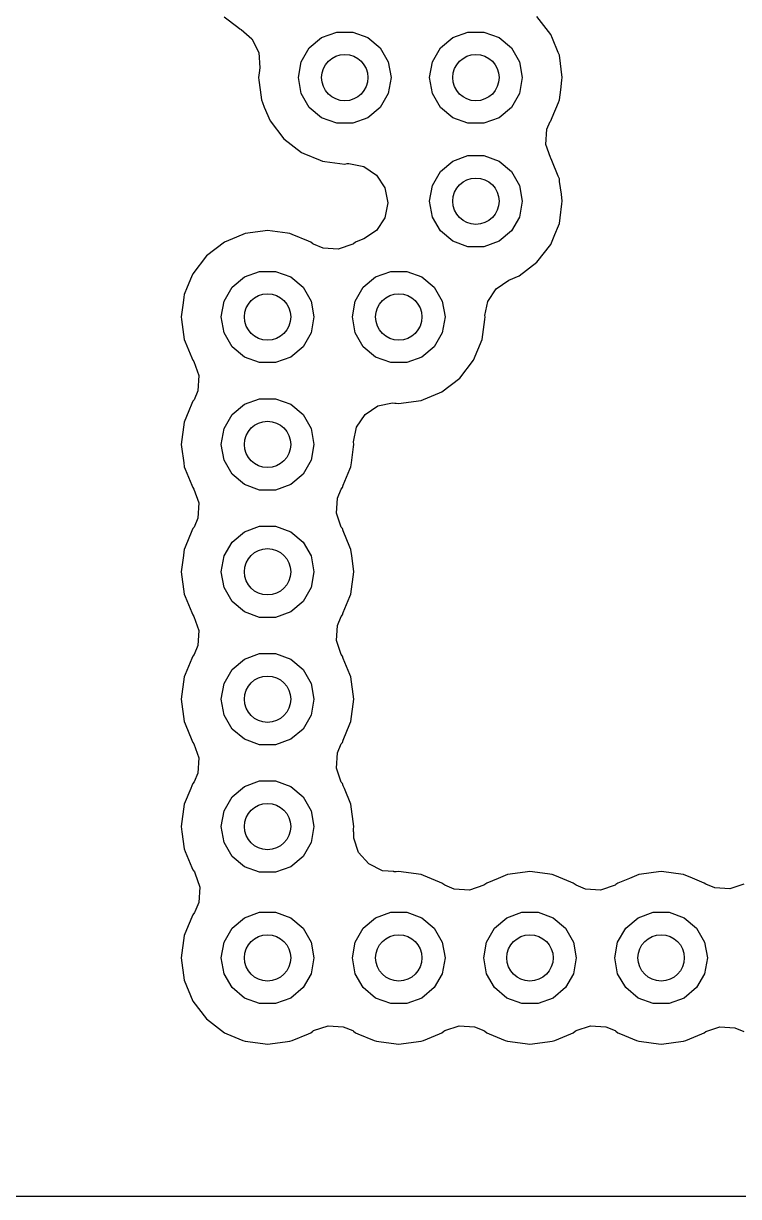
# Model space of a CAD drawing. Extents: x 0.99 to 4.24, y -7.27 to -4.02.
# Drawn here: x 1.294 to 1.4764, y -7.2734 to -6.9744 of the extents above; entities that cross this region are included whole.
import ezdxf

# ---------------------------------------------------------------- set-up
doc = ezdxf.new("R2010")
doc.units = 0
doc.header["$MEASUREMENT"] = 0
doc.layers.add('BLACK', color=7, linetype='CONTINUOUS')

msp = doc.modelspace()

# ---------------------------------------------------------------- linework, layer by layer
at = {"layer": 'BLACK', "linetype": 'CONTINUOUS'}
for p, q in [((1.34518, -6.97266), (1.34871, -6.97536)), ((1.42852, -6.97718), (1.42502, -6.97262)), ((1.34871, -6.97536), (1.34871, -6.97536)), ((1.34871, -6.97536), (1.34923, -6.97576)), ((1.34923, -6.97576), (1.34955, -6.9759)), ((1.34955, -6.9759), (1.35232, -6.97833)), ((1.37008, -6.97796), (1.37393, -6.97656)), ((1.37393, -6.97656), (1.37804, -6.97656)), ((1.37804, -6.97656), (1.38189, -6.97796)), ((1.40354, -6.97796), (1.4074, -6.97656)), ((1.4074, -6.97656), (1.4115, -6.97656)), ((1.4115, -6.97656), (1.41535, -6.97796)), ((1.35232, -6.97833), (1.35404, -6.98181)), ((1.36694, -6.9806), (1.37008, -6.97796)), ((1.38189, -6.97796), (1.38503, -6.9806)), ((1.4004, -6.9806), (1.40354, -6.97796)), ((1.41535, -6.97796), (1.4185, -6.9806)), ((1.42895, -6.97822), (1.42852, -6.97718)), ((1.43044, -6.98181), (1.42895, -6.97822)), ((1.35404, -6.98181), (1.35429, -6.98569)), ((1.36489, -6.98415), (1.36694, -6.9806)), ((1.38503, -6.9806), (1.38708, -6.98415)), ((1.39835, -6.98415), (1.4004, -6.9806)), ((1.4185, -6.9806), (1.42055, -6.98415)), ((1.43072, -6.98249), (1.43044, -6.98181)), ((1.43147, -6.98819), (1.43072, -6.98249)), ((1.35429, -6.98569), (1.35413, -6.98695)), ((1.36417, -6.98819), (1.36489, -6.98415)), ((1.38708, -6.98415), (1.3878, -6.98819)), ((1.39764, -6.98819), (1.39835, -6.98415)), ((1.42055, -6.98415), (1.42126, -6.98819)), ((1.35413, -6.98695), (1.35397, -6.98819)), ((1.35397, -6.98819), (1.35405, -6.98884)), ((1.35405, -6.98884), (1.35438, -6.9913)), ((1.36489, -6.99223), (1.36417, -6.98819)), ((1.3878, -6.98819), (1.38708, -6.99223)), ((1.39835, -6.99223), (1.39764, -6.98819)), ((1.42126, -6.98819), (1.42055, -6.99223)), ((1.43106, -6.9913), (1.43138, -6.98884)), ((1.43138, -6.98884), (1.43147, -6.98819)), ((1.35438, -6.9913), (1.35472, -6.99389)), ((1.43072, -6.99389), (1.43106, -6.9913)), ((1.35472, -6.99389), (1.35497, -6.99449)), ((1.35497, -6.99449), (1.35497, -6.99449)), ((1.35497, -6.99449), (1.35546, -6.99569)), ((1.36694, -6.99578), (1.36489, -6.99223)), ((1.38708, -6.99223), (1.38503, -6.99578)), ((1.4004, -6.99578), (1.39835, -6.99223)), ((1.42055, -6.99223), (1.4185, -6.99578)), ((1.42885, -6.99839), (1.43047, -6.99449)), ((1.43047, -6.99449), (1.43072, -6.99389)), ((1.43047, -6.99449), (1.43047, -6.99449)), ((1.35546, -6.99569), (1.35692, -6.9992)), ((1.37008, -6.99842), (1.36694, -6.99578)), ((1.38503, -6.99578), (1.38189, -6.99842)), ((1.40354, -6.99842), (1.4004, -6.99578)), ((1.4185, -6.99578), (1.41535, -6.99842)), ((1.35692, -6.9992), (1.36041, -7.00376)), ((1.37393, -6.99982), (1.37008, -6.99842)), ((1.37804, -6.99982), (1.37393, -6.99982)), ((1.38189, -6.99842), (1.37804, -6.99982)), ((1.4074, -6.99982), (1.40354, -6.99842)), ((1.4115, -6.99982), (1.4074, -6.99982)), ((1.41535, -6.99842), (1.4115, -6.99982)), ((1.42756, -7.00136), (1.42839, -6.99937)), ((1.42839, -6.99937), (1.42852, -6.9992)), ((1.42852, -6.9992), (1.42885, -6.99839)), ((1.36041, -7.00376), (1.36497, -7.00726)), ((1.42731, -7.00524), (1.42756, -7.00136)), ((1.42844, -7.00858), (1.42731, -7.00524)), ((1.36497, -7.00726), (1.36558, -7.00751)), ((1.36558, -7.00751), (1.36968, -7.00921)), ((1.36968, -7.00921), (1.36968, -7.00921)), ((1.36968, -7.00921), (1.37029, -7.00946)), ((1.37029, -7.00946), (1.37093, -7.00954)), ((1.37093, -7.00954), (1.37093, -7.00954)), ((1.37093, -7.00954), (1.3747, -7.01004)), ((1.4004, -7.01209), (1.40354, -7.00946)), ((1.40354, -7.00946), (1.4074, -7.00805)), ((1.4074, -7.00805), (1.4115, -7.00805)), ((1.4115, -7.00805), (1.41535, -7.00946)), ((1.41535, -7.00946), (1.4185, -7.01209)), ((1.42852, -7.00868), (1.42844, -7.00858)), ((1.42877, -7.00928), (1.42852, -7.00868)), ((1.43042, -7.01328), (1.42877, -7.00928)), ((1.42877, -7.00928), (1.42877, -7.00928)), ((1.3747, -7.01004), (1.37598, -7.01021)), ((1.37598, -7.01021), (1.37663, -7.01012)), ((1.37663, -7.01012), (1.37701, -7.01012)), ((1.37701, -7.01012), (1.38082, -7.01088)), ((1.38082, -7.01088), (1.38406, -7.01304)), ((1.39835, -7.01565), (1.4004, -7.01209)), ((1.4185, -7.01209), (1.42055, -7.01565)), ((1.38406, -7.01304), (1.38622, -7.01627)), ((1.39764, -7.01969), (1.39835, -7.01565)), ((1.42055, -7.01565), (1.42126, -7.01969)), ((1.43072, -7.01399), (1.43042, -7.01328)), ((1.4308, -7.01463), (1.43072, -7.01399)), ((1.43123, -7.01789), (1.4308, -7.01463)), ((1.4308, -7.01463), (1.4308, -7.01463)), ((1.38622, -7.01627), (1.38697, -7.02008)), ((1.43147, -7.01969), (1.43123, -7.01789)), ((1.38697, -7.02008), (1.38622, -7.0239)), ((1.39835, -7.02372), (1.39764, -7.01969)), ((1.42126, -7.01969), (1.42055, -7.02372)), ((1.43091, -7.0239), (1.43138, -7.02033)), ((1.43138, -7.02033), (1.43147, -7.01969)), ((1.38622, -7.0239), (1.38406, -7.02713)), ((1.4004, -7.02728), (1.39835, -7.02372)), ((1.42055, -7.02372), (1.4185, -7.02728)), ((1.43072, -7.02538), (1.43091, -7.0239)), ((1.35125, -7.02786), (1.3506, -7.02794)), ((1.35565, -7.02728), (1.35125, -7.02786)), ((1.35125, -7.02786), (1.35125, -7.02786)), ((1.3563, -7.02719), (1.35565, -7.02728)), ((1.35758, -7.02736), (1.3563, -7.02719)), ((1.36135, -7.02786), (1.35758, -7.02736)), ((1.362, -7.02794), (1.36135, -7.02786)), ((1.36135, -7.02786), (1.36135, -7.02786)), ((1.38406, -7.02713), (1.38082, -7.02929)), ((1.40354, -7.02991), (1.4004, -7.02728)), ((1.4185, -7.02728), (1.41535, -7.02991)), ((1.42955, -7.02819), (1.43047, -7.02599)), ((1.43047, -7.02599), (1.43072, -7.02538)), ((1.43047, -7.02599), (1.43047, -7.02599)), ((1.34529, -7.03014), (1.34073, -7.03364)), ((1.34736, -7.02929), (1.34529, -7.03014)), ((1.35, -7.02819), (1.34736, -7.02929)), ((1.3506, -7.02794), (1.35, -7.02819)), ((1.35, -7.02819), (1.35, -7.02819)), ((1.3626, -7.02819), (1.362, -7.02794)), ((1.36671, -7.02989), (1.3626, -7.02819)), ((1.3626, -7.02819), (1.3626, -7.02819)), ((1.36731, -7.03014), (1.36671, -7.02989)), ((1.36671, -7.02989), (1.36671, -7.02989)), ((1.36783, -7.03054), (1.36731, -7.03014)), ((1.36805, -7.03067), (1.36783, -7.03054)), ((1.37045, -7.03167), (1.36805, -7.03067)), ((1.37801, -7.03067), (1.37433, -7.03192)), ((1.37824, -7.03054), (1.37801, -7.03067)), ((1.37875, -7.03014), (1.37824, -7.03054)), ((1.37936, -7.02989), (1.37875, -7.03014)), ((1.38082, -7.02929), (1.37936, -7.02989)), ((1.37936, -7.02989), (1.37936, -7.02989)), ((1.4074, -7.03132), (1.40354, -7.02991)), ((1.41535, -7.02991), (1.4115, -7.03132)), ((1.42502, -7.03525), (1.42852, -7.03069)), ((1.42852, -7.03069), (1.42955, -7.02819)), ((1.34073, -7.03364), (1.33723, -7.0382)), ((1.37433, -7.03192), (1.37045, -7.03167)), ((1.4115, -7.03132), (1.4074, -7.03132)), ((1.42046, -7.03875), (1.42502, -7.03525)), ((1.3369, -7.039), (1.33582, -7.04161)), ((1.33723, -7.0382), (1.3369, -7.039)), ((1.34725, -7.04162), (1.35039, -7.03898)), ((1.35039, -7.03898), (1.35425, -7.03758)), ((1.35425, -7.03758), (1.35835, -7.03758)), ((1.35835, -7.03758), (1.3622, -7.03898)), ((1.3622, -7.03898), (1.36535, -7.04162)), ((1.38072, -7.04162), (1.38386, -7.03898)), ((1.38386, -7.03898), (1.38771, -7.03758)), ((1.38771, -7.03758), (1.39181, -7.03758)), ((1.39181, -7.03758), (1.39567, -7.03898)), ((1.39567, -7.03898), (1.39881, -7.04162)), ((1.41462, -7.042), (1.41785, -7.03984)), ((1.41785, -7.03984), (1.42046, -7.03875)), ((1.33582, -7.04161), (1.33503, -7.04351)), ((1.3452, -7.04517), (1.34725, -7.04162)), ((1.36535, -7.04162), (1.3674, -7.04517)), ((1.37867, -7.04517), (1.38072, -7.04162)), ((1.39881, -7.04162), (1.40086, -7.04517)), ((1.41246, -7.04523), (1.41462, -7.042)), ((1.33475, -7.04563), (1.33428, -7.04921)), ((1.33495, -7.04416), (1.33475, -7.04563)), ((1.33503, -7.04351), (1.33495, -7.04416)), ((1.33495, -7.04416), (1.33495, -7.04416)), ((1.34449, -7.04921), (1.3452, -7.04517)), ((1.3674, -7.04517), (1.36811, -7.04921)), ((1.37795, -7.04921), (1.37867, -7.04517)), ((1.40086, -7.04517), (1.40157, -7.04921)), ((1.41174, -7.04885), (1.41246, -7.04523)), ((1.33428, -7.04921), (1.33437, -7.04986)), ((1.33437, -7.04986), (1.33487, -7.0537)), ((1.3452, -7.05325), (1.34449, -7.04921)), ((1.36811, -7.04921), (1.3674, -7.05325)), ((1.37867, -7.05325), (1.37795, -7.04921)), ((1.40157, -7.04921), (1.40086, -7.05325)), ((1.41119, -7.0537), (1.4117, -7.04986)), ((1.4117, -7.04986), (1.41178, -7.04921)), ((1.41178, -7.04921), (1.41174, -7.04885)), ((1.33487, -7.0537), (1.33503, -7.05491)), ((1.34725, -7.0568), (1.3452, -7.05325)), ((1.3674, -7.05325), (1.36535, -7.0568)), ((1.38072, -7.0568), (1.37867, -7.05325)), ((1.40086, -7.05325), (1.39881, -7.0568)), ((1.41103, -7.05491), (1.41119, -7.0537)), ((1.33503, -7.05491), (1.33528, -7.05551)), ((1.33528, -7.05551), (1.33528, -7.05551)), ((1.33528, -7.05551), (1.33698, -7.05962)), ((1.35039, -7.05944), (1.34725, -7.0568)), ((1.36535, -7.0568), (1.3622, -7.05944)), ((1.38386, -7.05944), (1.38072, -7.0568)), ((1.39881, -7.0568), (1.39567, -7.05944)), ((1.40883, -7.06022), (1.41103, -7.05491)), ((1.33698, -7.05962), (1.33698, -7.05962)), ((1.33698, -7.05962), (1.33723, -7.06022)), ((1.33723, -7.06022), (1.33751, -7.06059)), ((1.33751, -7.06059), (1.33872, -7.06415)), ((1.35425, -7.06084), (1.35039, -7.05944)), ((1.3622, -7.05944), (1.35835, -7.06084)), ((1.38771, -7.06084), (1.38386, -7.05944)), ((1.39567, -7.05944), (1.39181, -7.06084)), ((1.40533, -7.06478), (1.40883, -7.06022)), ((1.35835, -7.06084), (1.35425, -7.06084)), ((1.39181, -7.06084), (1.38771, -7.06084)), ((1.33872, -7.06415), (1.33847, -7.06803)), ((1.40077, -7.06828), (1.40533, -7.06478)), ((1.33847, -7.06803), (1.33753, -7.07029)), ((1.39607, -7.07023), (1.40017, -7.06853)), ((1.40017, -7.06853), (1.40077, -7.06828)), ((1.33698, -7.07129), (1.3362, -7.07317)), ((1.33723, -7.07068), (1.33698, -7.07129)), ((1.33698, -7.07129), (1.33698, -7.07129)), ((1.33753, -7.07029), (1.33723, -7.07068)), ((1.34725, -7.0741), (1.35039, -7.07146)), ((1.35039, -7.07146), (1.35425, -7.07006)), ((1.35425, -7.07006), (1.35835, -7.07006)), ((1.35835, -7.07006), (1.3622, -7.07146)), ((1.3622, -7.07146), (1.36535, -7.0741)), ((1.38115, -7.07403), (1.38438, -7.07187)), ((1.38438, -7.07187), (1.38819, -7.07111)), ((1.38819, -7.07111), (1.38874, -7.07115)), ((1.38874, -7.07115), (1.38912, -7.07115)), ((1.38912, -7.07115), (1.38976, -7.07123)), ((1.38976, -7.07123), (1.39041, -7.07115)), ((1.39041, -7.07115), (1.39482, -7.07057)), ((1.39482, -7.07057), (1.39546, -7.07048)), ((1.39482, -7.07057), (1.39482, -7.07057)), ((1.39546, -7.07048), (1.39607, -7.07023)), ((1.39607, -7.07023), (1.39607, -7.07023)), ((1.3362, -7.07317), (1.33503, -7.07599)), ((1.3452, -7.07765), (1.34725, -7.0741)), ((1.36535, -7.0741), (1.3674, -7.07765)), ((1.37899, -7.07726), (1.38115, -7.07403)), ((1.33503, -7.07599), (1.33428, -7.08169)), ((1.34449, -7.08169), (1.3452, -7.07765)), ((1.3674, -7.07765), (1.36811, -7.08169)), ((1.37824, -7.08106), (1.37899, -7.07726)), ((1.33428, -7.08169), (1.33437, -7.08234)), ((1.3452, -7.08573), (1.34449, -7.08169)), ((1.36811, -7.08169), (1.3674, -7.08573)), ((1.37823, -7.08234), (1.37832, -7.08169)), ((1.37832, -7.08169), (1.37824, -7.08106)), ((1.33437, -7.08234), (1.3349, -7.08637)), ((1.3777, -7.08637), (1.37823, -7.08234)), ((1.3349, -7.08637), (1.33503, -7.08739)), ((1.33503, -7.08739), (1.33528, -7.088)), ((1.34725, -7.08928), (1.3452, -7.08573)), ((1.3674, -7.08573), (1.36535, -7.08928)), ((1.37732, -7.088), (1.37757, -7.08739)), ((1.37757, -7.08739), (1.3777, -7.08637)), ((1.33528, -7.088), (1.33528, -7.088)), ((1.33528, -7.088), (1.33698, -7.0921)), ((1.35039, -7.09192), (1.34725, -7.08928)), ((1.36535, -7.08928), (1.3622, -7.09192)), ((1.37562, -7.0921), (1.37732, -7.088)), ((1.37732, -7.088), (1.37732, -7.088)), ((1.33698, -7.0921), (1.33698, -7.0921)), ((1.33698, -7.0921), (1.33723, -7.0927)), ((1.33723, -7.0927), (1.33751, -7.09307)), ((1.33751, -7.09307), (1.33872, -7.09663)), ((1.35425, -7.09332), (1.35039, -7.09192)), ((1.35835, -7.09332), (1.35425, -7.09332)), ((1.3622, -7.09192), (1.35835, -7.09332)), ((1.37413, -7.09536), (1.37507, -7.0931)), ((1.37507, -7.0931), (1.37537, -7.0927)), ((1.37537, -7.0927), (1.37562, -7.0921)), ((1.37562, -7.0921), (1.37562, -7.0921)), ((1.33872, -7.09663), (1.33847, -7.10051)), ((1.37388, -7.09923), (1.37413, -7.09536)), ((1.37509, -7.10279), (1.37388, -7.09923)), ((1.33847, -7.10051), (1.33753, -7.10277)), ((1.35039, -7.10394), (1.35425, -7.10254)), ((1.35425, -7.10254), (1.35835, -7.10254)), ((1.35835, -7.10254), (1.3622, -7.10394)), ((1.33698, -7.10377), (1.33528, -7.10787)), ((1.33723, -7.10316), (1.33698, -7.10377)), ((1.33698, -7.10377), (1.33698, -7.10377)), ((1.33753, -7.10277), (1.33723, -7.10316)), ((1.34725, -7.10658), (1.35039, -7.10394)), ((1.3622, -7.10394), (1.36535, -7.10658)), ((1.37537, -7.10316), (1.37509, -7.10279)), ((1.37562, -7.10377), (1.37537, -7.10316)), ((1.37732, -7.10787), (1.37562, -7.10377)), ((1.37562, -7.10377), (1.37562, -7.10377)), ((1.33503, -7.10847), (1.33495, -7.10912)), ((1.33528, -7.10787), (1.33503, -7.10847)), ((1.3452, -7.11013), (1.34725, -7.10658)), ((1.36535, -7.10658), (1.3674, -7.11013)), ((1.37757, -7.10847), (1.37732, -7.10787)), ((1.37765, -7.10912), (1.37757, -7.10847)), ((1.33483, -7.11003), (1.33428, -7.11417)), ((1.33495, -7.10912), (1.33483, -7.11003)), ((1.33495, -7.10912), (1.33495, -7.10912)), ((1.34449, -7.11417), (1.3452, -7.11013)), ((1.3674, -7.11013), (1.36811, -7.11417)), ((1.37777, -7.11003), (1.37765, -7.10912)), ((1.37765, -7.10912), (1.37765, -7.10912)), ((1.37832, -7.11417), (1.37777, -7.11003)), ((1.33428, -7.11417), (1.33503, -7.11987)), ((1.3452, -7.11821), (1.34449, -7.11417)), ((1.36811, -7.11417), (1.3674, -7.11821)), ((1.37757, -7.11987), (1.37832, -7.11417)), ((1.33503, -7.11987), (1.33528, -7.12048)), ((1.33528, -7.12048), (1.33528, -7.12048)), ((1.33528, -7.12048), (1.33698, -7.12458)), ((1.34725, -7.12177), (1.3452, -7.11821)), ((1.3674, -7.11821), (1.36535, -7.12177)), ((1.37562, -7.12458), (1.37732, -7.12048)), ((1.37732, -7.12048), (1.37757, -7.11987)), ((1.37732, -7.12048), (1.37732, -7.12048)), ((1.35039, -7.1244), (1.34725, -7.12177)), ((1.36535, -7.12177), (1.3622, -7.1244)), ((1.33698, -7.12458), (1.33698, -7.12458)), ((1.33698, -7.12458), (1.33723, -7.12518)), ((1.33723, -7.12518), (1.33751, -7.12555)), ((1.33751, -7.12555), (1.33872, -7.12911)), ((1.35425, -7.1258), (1.35039, -7.1244)), ((1.35835, -7.1258), (1.35425, -7.1258)), ((1.3622, -7.1244), (1.35835, -7.1258)), ((1.37413, -7.12784), (1.37507, -7.12558)), ((1.37507, -7.12558), (1.37537, -7.12518)), ((1.37537, -7.12518), (1.37562, -7.12458)), ((1.37562, -7.12458), (1.37562, -7.12458)), ((1.33872, -7.12911), (1.33847, -7.13299)), ((1.37388, -7.13171), (1.37413, -7.12784)), ((1.37509, -7.13527), (1.37388, -7.13171)), ((1.33753, -7.13525), (1.33723, -7.13564)), ((1.33847, -7.13299), (1.33753, -7.13525)), ((1.35039, -7.13642), (1.35425, -7.13502)), ((1.35425, -7.13502), (1.35835, -7.13502)), ((1.35835, -7.13502), (1.3622, -7.13642)), ((1.37537, -7.13564), (1.37509, -7.13527)), ((1.33698, -7.13625), (1.33528, -7.14035)), ((1.33723, -7.13564), (1.33698, -7.13625)), ((1.33698, -7.13625), (1.33698, -7.13625)), ((1.34725, -7.13906), (1.35039, -7.13642)), ((1.3622, -7.13642), (1.36535, -7.13906)), ((1.37562, -7.13625), (1.37537, -7.13564)), ((1.37732, -7.14035), (1.37562, -7.13625)), ((1.37562, -7.13625), (1.37562, -7.13625)), ((1.33503, -7.14095), (1.33428, -7.14665)), ((1.33528, -7.14035), (1.33503, -7.14095)), ((1.3452, -7.14261), (1.34725, -7.13906)), ((1.36535, -7.13906), (1.3674, -7.14261)), ((1.37757, -7.14095), (1.37732, -7.14035)), ((1.37832, -7.14665), (1.37757, -7.14095)), ((1.34449, -7.14665), (1.3452, -7.14261)), ((1.3674, -7.14261), (1.36811, -7.14665)), ((1.33428, -7.14665), (1.33503, -7.15235)), ((1.3452, -7.15069), (1.34449, -7.14665)), ((1.36811, -7.14665), (1.3674, -7.15069)), ((1.37757, -7.15235), (1.37832, -7.14665)), ((1.33503, -7.15235), (1.33528, -7.15296)), ((1.33528, -7.15296), (1.33528, -7.15296)), ((1.33528, -7.15296), (1.33698, -7.15706)), ((1.34725, -7.15425), (1.3452, -7.15069)), ((1.3674, -7.15069), (1.36535, -7.15425)), ((1.37562, -7.15706), (1.37732, -7.15296)), ((1.37732, -7.15296), (1.37757, -7.15235)), ((1.37732, -7.15296), (1.37732, -7.15296)), ((1.35039, -7.15688), (1.34725, -7.15425)), ((1.36535, -7.15425), (1.3622, -7.15688)), ((1.33698, -7.15706), (1.33698, -7.15706)), ((1.33698, -7.15706), (1.33723, -7.15766)), ((1.33723, -7.15766), (1.33751, -7.15803)), ((1.33751, -7.15803), (1.33872, -7.16159)), ((1.35425, -7.15829), (1.35039, -7.15688)), ((1.35835, -7.15829), (1.35425, -7.15829)), ((1.3622, -7.15688), (1.35835, -7.15829)), ((1.37413, -7.16032), (1.37507, -7.15806)), ((1.37507, -7.15806), (1.37537, -7.15766)), ((1.37537, -7.15766), (1.37562, -7.15706)), ((1.37562, -7.15706), (1.37562, -7.15706)), ((1.33872, -7.16159), (1.33847, -7.16547)), ((1.37388, -7.16419), (1.37413, -7.16032)), ((1.33847, -7.16547), (1.33753, -7.16773)), ((1.37509, -7.16776), (1.37388, -7.16419)), ((1.33723, -7.16812), (1.33698, -7.16873)), ((1.33753, -7.16773), (1.33723, -7.16812)), ((1.35039, -7.16891), (1.35425, -7.1675)), ((1.35425, -7.1675), (1.35835, -7.1675)), ((1.35835, -7.1675), (1.3622, -7.16891)), ((1.37537, -7.16812), (1.37509, -7.16776)), ((1.37562, -7.16873), (1.37537, -7.16812)), ((1.33668, -7.16944), (1.33503, -7.17343)), ((1.33698, -7.16873), (1.33668, -7.16944)), ((1.33698, -7.16873), (1.33698, -7.16873)), ((1.34725, -7.17154), (1.35039, -7.16891)), ((1.3622, -7.16891), (1.36535, -7.17154)), ((1.37591, -7.16944), (1.37562, -7.16873)), ((1.37562, -7.16873), (1.37562, -7.16873)), ((1.37757, -7.17343), (1.37591, -7.16944)), ((1.33503, -7.17343), (1.33428, -7.17913)), ((1.3452, -7.17509), (1.34725, -7.17154)), ((1.36535, -7.17154), (1.3674, -7.17509)), ((1.37832, -7.17913), (1.37757, -7.17343)), ((1.34449, -7.17913), (1.3452, -7.17509)), ((1.3674, -7.17509), (1.36811, -7.17913)), ((1.33428, -7.17913), (1.33437, -7.17978)), ((1.33437, -7.17978), (1.33445, -7.18043)), ((1.33445, -7.18043), (1.33503, -7.18483)), ((1.3452, -7.18317), (1.34449, -7.17913)), ((1.36811, -7.17913), (1.3674, -7.18317)), ((1.37823, -7.17978), (1.37832, -7.17913)), ((1.37823, -7.18043), (1.37823, -7.17978)), ((1.37828, -7.18043), (1.37823, -7.18043)), ((1.37828, -7.18204), (1.37828, -7.18043)), ((1.34725, -7.18673), (1.3452, -7.18317)), ((1.3674, -7.18317), (1.36535, -7.18673)), ((1.37953, -7.18572), (1.37828, -7.18204)), ((1.33503, -7.18483), (1.33528, -7.18544)), ((1.33528, -7.18544), (1.33528, -7.18544)), ((1.33528, -7.18544), (1.33698, -7.18954)), ((1.38209, -7.18865), (1.37953, -7.18572)), ((1.35039, -7.18936), (1.34725, -7.18673)), ((1.35425, -7.19077), (1.35039, -7.18936)), ((1.3622, -7.18936), (1.35835, -7.19077)), ((1.36535, -7.18673), (1.3622, -7.18936)), ((1.38557, -7.19037), (1.38209, -7.18865)), ((1.33698, -7.18954), (1.33698, -7.18954)), ((1.33698, -7.18954), (1.33723, -7.19014)), ((1.33723, -7.19014), (1.33763, -7.19066)), ((1.33763, -7.19066), (1.33776, -7.19089)), ((1.33776, -7.19089), (1.33901, -7.19457)), ((1.35835, -7.19077), (1.35425, -7.19077)), ((1.38846, -7.19056), (1.38557, -7.19037)), ((1.38846, -7.19066), (1.38846, -7.19056)), ((1.38912, -7.19066), (1.38846, -7.19066)), ((1.38976, -7.19058), (1.38912, -7.19066)), ((1.39041, -7.19066), (1.38976, -7.19058)), ((1.39482, -7.19124), (1.39041, -7.19066)), ((1.39546, -7.19133), (1.39482, -7.19124)), ((1.39482, -7.19124), (1.39482, -7.19124)), ((1.39607, -7.19158), (1.39546, -7.19133)), ((1.40017, -7.19328), (1.39607, -7.19158)), ((1.39607, -7.19158), (1.39607, -7.19158)), ((1.41515, -7.19232), (1.41222, -7.19353)), ((1.41693, -7.19158), (1.41515, -7.19232)), ((1.41753, -7.19133), (1.41693, -7.19158)), ((1.41693, -7.19158), (1.41693, -7.19158)), ((1.41818, -7.19124), (1.41753, -7.19133)), ((1.42258, -7.19066), (1.41818, -7.19124)), ((1.41818, -7.19124), (1.41818, -7.19124)), ((1.42323, -7.19058), (1.42258, -7.19066)), ((1.42388, -7.19066), (1.42323, -7.19058)), ((1.42828, -7.19124), (1.42388, -7.19066)), ((1.42893, -7.19133), (1.42828, -7.19124)), ((1.42828, -7.19124), (1.42828, -7.19124)), ((1.42953, -7.19158), (1.42893, -7.19133)), ((1.43363, -7.19328), (1.42953, -7.19158)), ((1.42953, -7.19158), (1.42953, -7.19158)), ((1.44861, -7.19232), (1.44568, -7.19353)), ((1.45039, -7.19158), (1.44861, -7.19232)), ((1.45099, -7.19133), (1.45039, -7.19158)), ((1.45039, -7.19158), (1.45039, -7.19158)), ((1.45164, -7.19124), (1.45099, -7.19133)), ((1.45605, -7.19066), (1.45164, -7.19124)), ((1.45164, -7.19124), (1.45164, -7.19124)), ((1.45669, -7.19058), (1.45605, -7.19066)), ((1.45734, -7.19066), (1.45669, -7.19058)), ((1.46174, -7.19124), (1.45734, -7.19066)), ((1.46239, -7.19133), (1.46174, -7.19124)), ((1.46174, -7.19124), (1.46174, -7.19124)), ((1.46299, -7.19158), (1.46239, -7.19133)), ((1.463, -7.19158), (1.46299, -7.19158)), ((1.46409, -7.19203), (1.463, -7.19158)), ((1.4677, -7.19353), (1.46409, -7.19203)), ((1.33901, -7.19457), (1.33875, -7.19844)), ((1.40077, -7.19353), (1.40017, -7.19328)), ((1.40017, -7.19328), (1.40017, -7.19328)), ((1.40129, -7.19393), (1.40077, -7.19353)), ((1.40152, -7.19406), (1.40129, -7.19393)), ((1.40392, -7.19505), (1.40152, -7.19406)), ((1.4078, -7.19531), (1.40392, -7.19505)), ((1.41148, -7.19406), (1.4078, -7.19531)), ((1.4117, -7.19393), (1.41148, -7.19406)), ((1.41222, -7.19353), (1.4117, -7.19393)), ((1.43424, -7.19353), (1.43363, -7.19328)), ((1.43363, -7.19328), (1.43363, -7.19328)), ((1.43476, -7.19393), (1.43424, -7.19353)), ((1.43498, -7.19406), (1.43476, -7.19393)), ((1.43738, -7.19505), (1.43498, -7.19406)), ((1.44126, -7.19531), (1.43738, -7.19505)), ((1.44494, -7.19406), (1.44126, -7.19531)), ((1.44517, -7.19393), (1.44494, -7.19406)), ((1.44568, -7.19353), (1.44517, -7.19393)), ((1.4681, -7.19383), (1.4677, -7.19353)), ((1.47036, -7.19477), (1.4681, -7.19383)), ((1.47423, -7.19502), (1.47036, -7.19477)), ((1.47779, -7.19381), (1.47423, -7.19502)), ((1.33763, -7.20107), (1.33723, -7.20159)), ((1.33776, -7.20085), (1.33763, -7.20107)), ((1.33875, -7.19844), (1.33776, -7.20085)), ((1.35039, -7.20237), (1.35425, -7.20097)), ((1.35425, -7.20097), (1.35835, -7.20097)), ((1.35835, -7.20097), (1.3622, -7.20237)), ((1.38386, -7.20237), (1.38771, -7.20097)), ((1.38771, -7.20097), (1.39181, -7.20097)), ((1.39181, -7.20097), (1.39567, -7.20237)), ((1.41732, -7.20237), (1.42118, -7.20097)), ((1.42118, -7.20097), (1.42528, -7.20097)), ((1.42528, -7.20097), (1.42913, -7.20237)), ((1.45079, -7.20237), (1.45464, -7.20097)), ((1.45464, -7.20097), (1.45874, -7.20097)), ((1.45874, -7.20097), (1.4626, -7.20237)), ((1.33698, -7.20219), (1.33563, -7.20545)), ((1.33723, -7.20159), (1.33698, -7.20219)), ((1.33698, -7.20219), (1.33698, -7.20219)), ((1.34725, -7.20501), (1.35039, -7.20237)), ((1.3622, -7.20237), (1.36535, -7.20501)), ((1.38072, -7.20501), (1.38386, -7.20237)), ((1.39567, -7.20237), (1.39881, -7.20501)), ((1.41418, -7.20501), (1.41732, -7.20237)), ((1.42913, -7.20237), (1.43228, -7.20501)), ((1.44765, -7.20501), (1.45079, -7.20237)), ((1.4626, -7.20237), (1.46574, -7.20501)), ((1.33503, -7.2069), (1.33428, -7.2126)), ((1.33563, -7.20545), (1.33503, -7.2069)), ((1.3452, -7.20856), (1.34725, -7.20501)), ((1.36535, -7.20501), (1.3674, -7.20856)), ((1.37867, -7.20856), (1.38072, -7.20501)), ((1.39881, -7.20501), (1.40086, -7.20856)), ((1.41213, -7.20856), (1.41418, -7.20501)), ((1.43228, -7.20501), (1.43433, -7.20856)), ((1.44559, -7.20856), (1.44765, -7.20501)), ((1.46574, -7.20501), (1.46779, -7.20856)), ((1.34449, -7.2126), (1.3452, -7.20856)), ((1.3674, -7.20856), (1.36811, -7.2126)), ((1.37795, -7.2126), (1.37867, -7.20856)), ((1.40086, -7.20856), (1.40157, -7.2126)), ((1.41142, -7.2126), (1.41213, -7.20856)), ((1.43433, -7.20856), (1.43504, -7.2126)), ((1.44488, -7.2126), (1.44559, -7.20856)), ((1.46779, -7.20856), (1.4685, -7.2126)), ((1.33428, -7.2126), (1.33503, -7.2183)), ((1.3452, -7.21664), (1.34449, -7.2126)), ((1.36811, -7.2126), (1.3674, -7.21664)), ((1.37867, -7.21664), (1.37795, -7.2126)), ((1.40157, -7.2126), (1.40086, -7.21664)), ((1.41213, -7.21664), (1.41142, -7.2126)), ((1.43504, -7.2126), (1.43433, -7.21664)), ((1.44559, -7.21664), (1.44488, -7.2126)), ((1.4685, -7.2126), (1.46779, -7.21664)), ((1.33503, -7.2183), (1.33723, -7.22361)), ((1.34725, -7.22019), (1.3452, -7.21664)), ((1.3674, -7.21664), (1.36535, -7.22019)), ((1.38072, -7.22019), (1.37867, -7.21664)), ((1.40086, -7.21664), (1.39881, -7.22019)), ((1.41418, -7.22019), (1.41213, -7.21664)), ((1.43433, -7.21664), (1.43228, -7.22019)), ((1.44765, -7.22019), (1.44559, -7.21664)), ((1.46779, -7.21664), (1.46574, -7.22019)), ((1.35039, -7.22283), (1.34725, -7.22019)), ((1.36535, -7.22019), (1.3622, -7.22283)), ((1.38386, -7.22283), (1.38072, -7.22019)), ((1.39881, -7.22019), (1.39567, -7.22283)), ((1.41732, -7.22283), (1.41418, -7.22019)), ((1.43228, -7.22019), (1.42913, -7.22283)), ((1.45079, -7.22283), (1.44765, -7.22019)), ((1.46574, -7.22019), (1.4626, -7.22283)), ((1.33723, -7.22361), (1.34073, -7.22817)), ((1.35425, -7.22423), (1.35039, -7.22283)), ((1.35835, -7.22423), (1.35425, -7.22423)), ((1.3622, -7.22283), (1.35835, -7.22423)), ((1.38771, -7.22423), (1.38386, -7.22283)), ((1.39181, -7.22423), (1.38771, -7.22423)), ((1.39567, -7.22283), (1.39181, -7.22423)), ((1.42118, -7.22423), (1.41732, -7.22283)), ((1.42528, -7.22423), (1.42118, -7.22423)), ((1.42913, -7.22283), (1.42528, -7.22423)), ((1.45464, -7.22423), (1.45079, -7.22283)), ((1.45874, -7.22423), (1.45464, -7.22423)), ((1.4626, -7.22283), (1.45874, -7.22423)), ((1.34073, -7.22817), (1.34529, -7.23167)), ((1.36731, -7.23167), (1.36783, -7.23127)), ((1.36783, -7.23127), (1.36805, -7.23114)), ((1.36805, -7.23114), (1.37173, -7.22989)), ((1.37173, -7.22989), (1.37561, -7.23015)), ((1.37561, -7.23015), (1.37801, -7.23114)), ((1.37801, -7.23114), (1.37824, -7.23127)), ((1.37824, -7.23127), (1.37875, -7.23167)), ((1.40077, -7.23167), (1.40129, -7.23127)), ((1.40129, -7.23127), (1.40152, -7.23114)), ((1.40152, -7.23114), (1.4052, -7.22989)), ((1.4052, -7.22989), (1.40907, -7.23015)), ((1.40907, -7.23015), (1.41148, -7.23114)), ((1.41148, -7.23114), (1.4117, -7.23127)), ((1.4117, -7.23127), (1.41222, -7.23167)), ((1.43424, -7.23167), (1.43476, -7.23127)), ((1.43476, -7.23127), (1.43498, -7.23114)), ((1.43498, -7.23114), (1.43866, -7.22989)), ((1.43866, -7.22989), (1.44254, -7.23015)), ((1.44254, -7.23015), (1.44494, -7.23114)), ((1.44494, -7.23114), (1.44517, -7.23127)), ((1.44517, -7.23127), (1.44568, -7.23167)), ((1.46807, -7.23138), (1.47163, -7.23018)), ((1.47163, -7.23018), (1.47551, -7.23043)), ((1.47551, -7.23043), (1.47777, -7.23136)), ((1.34529, -7.23167), (1.34589, -7.23192)), ((1.34589, -7.23192), (1.34589, -7.23192)), ((1.34589, -7.23192), (1.35, -7.23362)), ((1.35, -7.23362), (1.35, -7.23362)), ((1.35, -7.23362), (1.3506, -7.23387)), ((1.3506, -7.23387), (1.35125, -7.23395)), ((1.35125, -7.23395), (1.35125, -7.23395)), ((1.35125, -7.23395), (1.35565, -7.23453)), ((1.35695, -7.23453), (1.36135, -7.23395)), ((1.36135, -7.23395), (1.362, -7.23387)), ((1.36135, -7.23395), (1.36135, -7.23395)), ((1.362, -7.23387), (1.3626, -7.23362)), ((1.3626, -7.23362), (1.36671, -7.23192)), ((1.3626, -7.23362), (1.3626, -7.23362)), ((1.36671, -7.23192), (1.36731, -7.23167)), ((1.36671, -7.23192), (1.36671, -7.23192)), ((1.37875, -7.23167), (1.37936, -7.23192)), ((1.37936, -7.23192), (1.37936, -7.23192)), ((1.37936, -7.23192), (1.38346, -7.23362)), ((1.38346, -7.23362), (1.38346, -7.23362)), ((1.38346, -7.23362), (1.38406, -7.23387)), ((1.38406, -7.23387), (1.38471, -7.23395)), ((1.38471, -7.23395), (1.38471, -7.23395)), ((1.38471, -7.23395), (1.38912, -7.23453)), ((1.39041, -7.23453), (1.39482, -7.23395)), ((1.39482, -7.23395), (1.39546, -7.23387)), ((1.39482, -7.23395), (1.39482, -7.23395)), ((1.39546, -7.23387), (1.39607, -7.23362)), ((1.39607, -7.23362), (1.40017, -7.23192)), ((1.39607, -7.23362), (1.39607, -7.23362)), ((1.40017, -7.23192), (1.40077, -7.23167)), ((1.40017, -7.23192), (1.40017, -7.23192)), ((1.41222, -7.23167), (1.41282, -7.23192)), ((1.41282, -7.23192), (1.41282, -7.23192)), ((1.41282, -7.23192), (1.41693, -7.23362)), ((1.41693, -7.23362), (1.41693, -7.23362)), ((1.41693, -7.23362), (1.41753, -7.23387)), ((1.41753, -7.23387), (1.41818, -7.23395)), ((1.41818, -7.23395), (1.41818, -7.23395)), ((1.41818, -7.23395), (1.42258, -7.23453)), ((1.42388, -7.23453), (1.42828, -7.23395)), ((1.42828, -7.23395), (1.42893, -7.23387)), ((1.42828, -7.23395), (1.42828, -7.23395)), ((1.42893, -7.23387), (1.42953, -7.23362)), ((1.42953, -7.23362), (1.43363, -7.23192)), ((1.42953, -7.23362), (1.42953, -7.23362)), ((1.43363, -7.23192), (1.43424, -7.23167)), ((1.43363, -7.23192), (1.43363, -7.23192)), ((1.44568, -7.23167), (1.44629, -7.23192)), ((1.44629, -7.23192), (1.44629, -7.23192)), ((1.44629, -7.23192), (1.45039, -7.23362)), ((1.45039, -7.23362), (1.45039, -7.23362)), ((1.45039, -7.23362), (1.45099, -7.23387)), ((1.45099, -7.23387), (1.45164, -7.23395)), ((1.45164, -7.23395), (1.45164, -7.23395)), ((1.45164, -7.23395), (1.45605, -7.23453)), ((1.45734, -7.23453), (1.46174, -7.23395)), ((1.46174, -7.23395), (1.46239, -7.23387)), ((1.46174, -7.23395), (1.46174, -7.23395)), ((1.46239, -7.23387), (1.46299, -7.23362)), ((1.46299, -7.23362), (1.463, -7.23362)), ((1.463, -7.23362), (1.4671, -7.23192)), ((1.4671, -7.23192), (1.4677, -7.23167)), ((1.4677, -7.23167), (1.46807, -7.23138)), ((1.35565, -7.23453), (1.3563, -7.23462)), ((1.3563, -7.23462), (1.35695, -7.23453)), ((1.38912, -7.23453), (1.38976, -7.23462)), ((1.38976, -7.23462), (1.39041, -7.23453)), ((1.42258, -7.23453), (1.42323, -7.23462)), ((1.42323, -7.23462), (1.42388, -7.23453)), ((1.45605, -7.23453), (1.45669, -7.23462)), ((1.45669, -7.23462), (1.45734, -7.23453)), ((3.97441, -7.27344), (1.26181, -7.27344))]:
    msp.add_line(p, q, dxfattribs=at)
at = {"layer": 'BLACK'}
for centre in [(1.37598, -6.98819), (1.40945, -6.98819), (1.40945, -7.01969), (1.3563, -7.04921), (1.38976, -7.04921), (1.3563, -7.08169), (1.3563, -7.11417), (1.3563, -7.14665), (1.3563, -7.17913), (1.3563, -7.2126), (1.38976, -7.2126), (1.42323, -7.2126), (1.45669, -7.2126)]:
    msp.add_circle(centre, 0.00591, dxfattribs=at)

doc.saveas('drawing.dxf')
